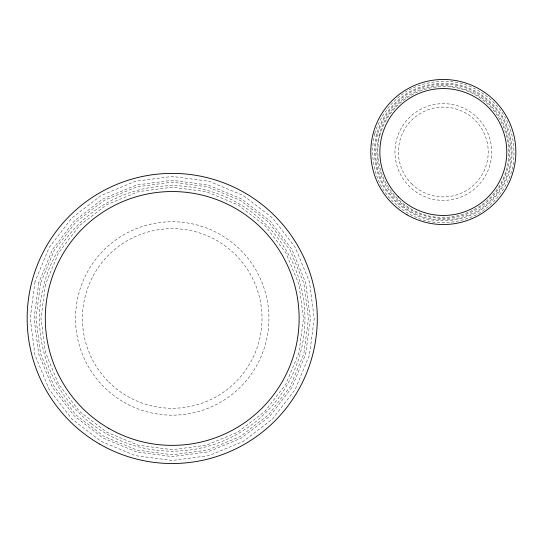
<?xml version="1.0" encoding="UTF-8"?>
<svg xmlns="http://www.w3.org/2000/svg" width="543" height="543" viewBox="0 0 543 543"><rect width="100%" height="100%" fill="white"/><g stroke="black" fill="none" stroke-linecap="round" stroke-linejoin="round"><path stroke-width="0.41" stroke-dasharray="2.71 2.04" d="M35.037 281.702L30.198 318.456L35.037 355.217L49.223 389.467L71.791 418.884L101.208 441.452L135.458 455.638L172.219 460.478L208.974 455.638L243.23 441.452L272.64 418.884L295.216 389.467L309.401 355.217L314.241 318.456L309.401 281.702L295.216 247.445L272.64 218.035L243.23 195.46L208.974 181.274L172.219 176.434L135.458 181.274L101.208 195.46L71.791 218.035L49.223 247.445L35.037 281.702M38.763 282.699L34.06 318.456L38.763 354.212L52.569 387.539L74.527 416.148L103.136 438.106L136.463 451.912L172.219 456.615L207.976 451.912L241.296 438.106L269.912 416.148L291.869 387.539L305.668 354.212L310.379 318.456L305.668 282.699L291.869 249.38L269.912 220.763L241.296 198.806L207.976 185.007L172.219 180.296L136.463 185.007L103.136 198.806L74.527 220.763L52.569 249.38L38.763 282.699M40.589 283.188L35.947 318.456L40.589 353.724L54.205 386.596L75.857 414.818L104.08 436.47L136.945 450.086L172.219 454.729L207.487 450.086L240.352 436.47L268.575 414.818L290.233 386.596L303.849 353.724L308.492 318.456L303.849 283.188L290.233 250.323L268.575 222.094L240.352 200.442L207.487 186.826L172.219 182.183L136.945 186.826L104.08 200.442L75.857 222.094L54.205 250.323L40.589 283.188M45.436 284.484L40.969 318.456L45.436 352.427L58.549 384.084L79.407 411.268L106.591 432.126L138.248 445.233L172.219 449.706L206.191 445.233L237.841 432.126L265.025 411.268L285.883 384.084L298.996 352.427L303.469 318.456L298.996 284.484L285.883 252.828L265.025 225.65L237.841 204.792L206.191 191.679L172.219 187.206L138.248 191.679L106.591 204.792L79.407 225.65L58.549 252.828L45.436 284.484M374.724 133.632C370.401 151.864 372.919 171.018 381.817 187.518C391.652 203.469 406.978 215.232 424.938 220.601C443.176 224.924 462.324 222.406 478.824 213.508C494.775 203.673 506.538 188.346 511.906 170.387C516.23 152.155 513.712 133.001 504.814 116.501C494.978 100.55 479.652 88.787 461.693 83.418C443.461 79.095 424.307 81.613 407.813 90.511C391.856 100.346 380.1 115.673 374.724 133.632M376.591 134.128C372.383 151.87 374.833 170.502 383.494 186.548C393.057 202.071 407.969 213.508 425.434 218.734C443.176 222.942 461.808 220.492 477.854 211.831C493.377 202.267 504.814 187.355 510.04 169.891C514.248 152.149 511.798 133.517 503.144 117.471C493.573 101.948 478.661 90.511 461.197 85.285C443.455 81.077 424.823 83.527 408.777 92.188C393.254 101.751 381.817 116.664 376.591 134.128M377.5 134.372C373.353 151.87 375.77 170.251 384.308 186.079C393.75 201.385 408.451 212.673 425.678 217.824C443.176 221.972 461.557 219.555 477.385 211.017C492.691 201.582 503.979 186.873 509.13 169.647C513.284 152.149 510.861 133.768 502.323 117.94C492.888 102.634 478.179 91.346 460.953 86.194C443.455 82.047 425.074 84.464 409.246 93.002C393.94 102.437 382.659 117.145 377.5 134.372M379.924 135.024C370.923 169.599 391.89 205.906 426.33 215.401C460.905 224.402 497.212 203.442 506.707 168.995C515.707 134.42 494.748 98.113 460.301 88.618C425.726 79.617 389.419 100.577 379.924 135.024M123.865 402.214A96.715 96.715 0 0 0 268.928 318.456A96.715 96.715 0 0 0 123.865 234.705A96.715 96.715 0 0 0 123.865 402.214M108.715 381.96A89.805 89.805 0 0 0 258.963 341.696A89.805 89.805 0 0 0 148.972 231.712A89.805 89.805 0 0 0 108.715 381.96M91.414 423.764A132.736 132.736 0 0 0 303.822 335.784A132.736 132.736 0 0 0 121.422 195.826A132.736 132.736 0 0 0 91.414 423.764M419.135 193.885A48.354 48.354 0 0 0 491.673 152.013A48.354 48.354 0 0 0 419.135 110.134A48.354 48.354 0 0 0 419.135 193.885M411.567 183.758A44.899 44.899 0 0 0 486.691 163.633A44.899 44.899 0 0 0 431.692 108.641A44.899 44.899 0 0 0 411.567 183.758M402.913 204.663A66.368 66.368 0 0 0 509.117 160.674A66.368 66.368 0 0 0 417.92 90.695A66.368 66.368 0 0 0 402.913 204.663"/><path stroke-width="0.81" d="M99.681 444.086A145.069 145.069 0 0 0 317.288 318.456A145.069 145.069 0 0 0 99.681 192.826A145.069 145.069 0 0 0 99.681 444.086M108.763 428.366A126.913 126.913 0 0 0 299.132 318.456A126.913 126.913 0 0 0 108.763 208.546A126.913 126.913 0 0 0 108.763 428.366M407.046 214.824A72.531 72.531 0 0 0 515.85 152.013A72.531 72.531 0 0 0 407.046 89.195A72.531 72.531 0 0 0 407.046 214.824M398.447 196.878A63.456 63.456 0 0 0 504.61 168.432A63.456 63.456 0 0 0 426.893 90.715A63.456 63.456 0 0 0 398.447 196.878"/></g></svg>
